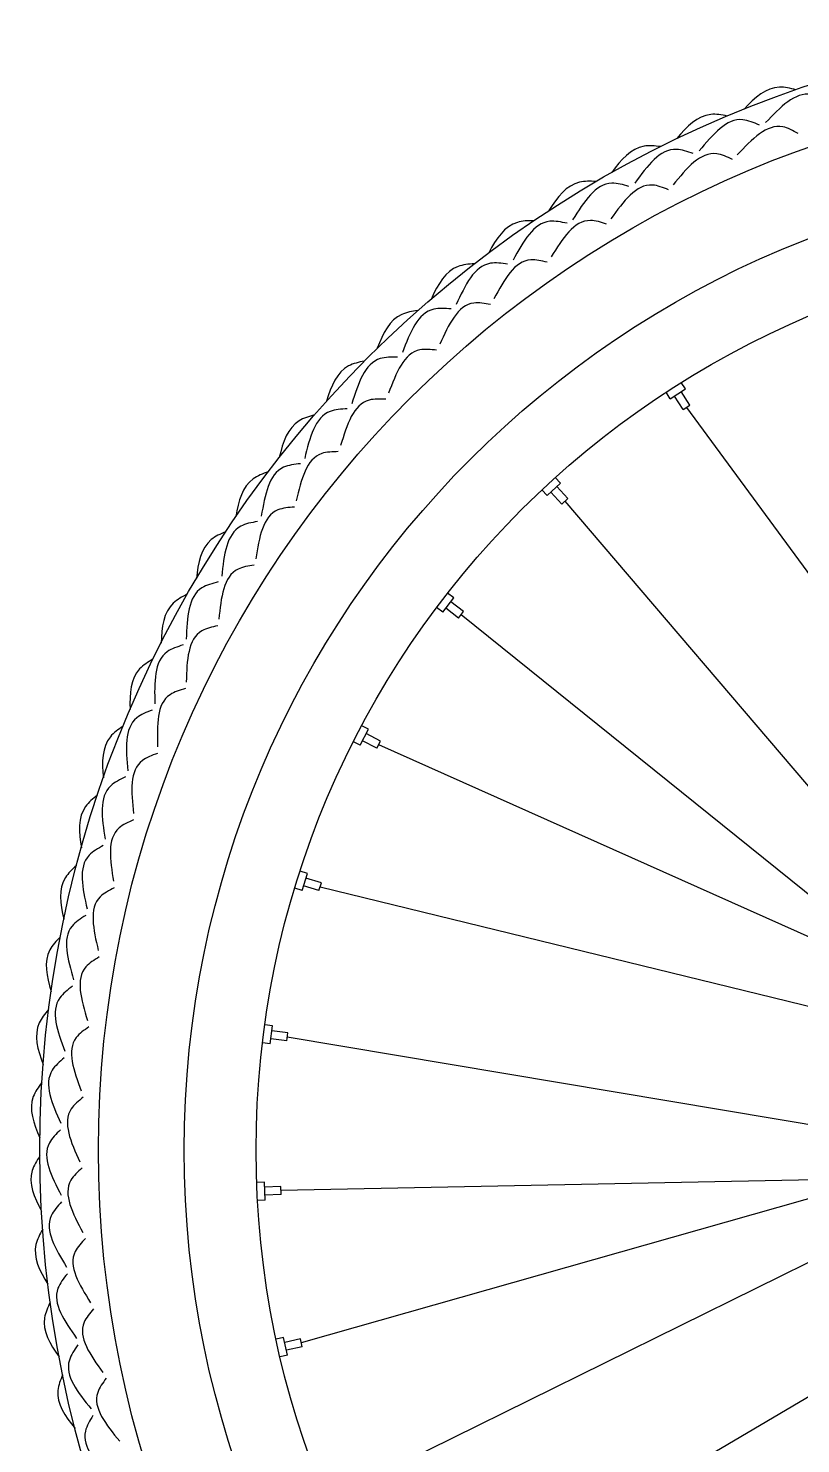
# Model space of a CAD drawing. Header units: millimetres. Extents: x -346 to 346, y -346 to 346.
# Drawn here: x -346.1 to -110.4, y -89.7 to 342.6 of the extents above; entities that cross this region are included whole.
import ezdxf

# ---------------------------------------------------------------- set-up
doc = ezdxf.new("R2010")
doc.units = ezdxf.units.MM
doc.layers.add('ceco.net 415 bike rim', color=7, linetype='Continuous')
doc.layers.add('ceco.net 415 bike tyres', color=8, linetype='Continuous')

msp = doc.modelspace()

# ---------------------------------------------------------------- linework, layer by layer
at = {"layer": 'ceco.net 415 bike rim'}
for p, q in [((-145.58, 232.44), (-146.84, 234.42)), ((-150.21, 229.48), (-151.48, 231.45)), ((-150.21, 229.48), (-145.58, 232.44)), ((-146.28, 226.14), (-148.94, 230.29)), ((-144.2, 227.48), (-146.85, 231.63)), ((-146.28, 226.14), (-144.2, 227.48)), ((-145.24, 226.81), (-22.47, 59.46)), ((-187.78, 199.91), (-183.73, 203.63)), ((-183.73, 203.63), (-185.32, 205.36)), ((-187.78, 199.91), (-189.37, 201.63)), ((-183.33, 197.3), (-186.67, 200.93)), ((-181.51, 198.98), (-184.84, 202.61)), ((-183.33, 197.3), (-181.51, 198.98)), ((-182.42, 198.14), (-49.03, 41.84)), ((-219.64, 164.26), (-216.3, 168.64)), ((-216.3, 168.64), (-218.16, 170.06)), ((-219.64, 164.26), (-221.5, 165.68)), ((-214.8, 162.47), (-218.72, 165.46)), ((-213.3, 164.44), (-217.22, 167.43)), ((-214.8, 162.47), (-213.3, 164.44)), ((-53.73, 34.32), (-214.05, 163.46)), ((-244.83, 123.63), (-242.3, 128.51)), ((-242.3, 128.51), (-244.38, 129.59)), ((-238.62, 124.9), (-242.99, 127.17)), ((-244.83, 123.63), (-246.91, 124.7)), ((-239.75, 122.7), (-244.13, 124.97)), ((-239.75, 122.7), (-238.62, 124.9)), ((-53.81, 40.81), (-239.18, 123.8)), ((-260.93, 84.49), (-263.17, 85.19)), ((-262.58, 79.23), (-260.93, 84.49)), ((-256.68, 81.57), (-261.38, 83.04)), ((-262.58, 79.23), (-264.81, 79.93)), ((-257.42, 79.21), (-262.12, 80.68)), ((-257.42, 79.21), (-256.68, 81.57)), ((-257.05, 80.39), (-59.42, 32.08)), ((-271.64, 37.89), (-273.96, 38.19)), ((-272.34, 32.43), (-271.64, 37.89)), ((-266.94, 35.76), (-271.83, 36.39)), ((-267.26, 33.3), (-266.94, 35.76)), ((-272.34, 32.43), (-274.67, 32.73)), ((-267.26, 33.3), (-272.15, 33.94)), ((-267.1, 34.53), (-65.41, 0.7)), ((-63.52, -2.21), (-262.81, -58.91)), ((-67.01, -8.32), (-269.04, -12.38)), ((-274.09, -9.85), (-276.43, -9.96)), ((-273.84, -15.35), (-274.09, -9.85)), ((-269.1, -11.14), (-274.02, -11.37)), ((-268.98, -13.61), (-269.1, -11.14)), ((-248.58, -103.65), (-62.49, -11.82)), ((-273.84, -15.35), (-276.18, -15.46)), ((-268.98, -13.61), (-273.91, -13.84)), ((-226.81, -145.24), (-49.17, -40.7)), ((-268.22, -57.3), (-270.51, -57.81)), ((-267.01, -62.67), (-268.22, -57.3)), ((-263.08, -57.7), (-267.89, -58.78)), ((-262.53, -60.11), (-267.34, -61.19)), ((-262.53, -60.11), (-263.08, -57.7)), ((-267.01, -62.67), (-269.3, -63.18))]:
    msp.add_line(p, q, dxfattribs=at)
for radius in [342.61, 324.72, 298.54, 276.61]:
    msp.add_circle((0, 0), radius, dxfattribs=at)
at = {"layer": 'ceco.net 415 bike tyres'}
for points, knots in [([(-111.85, 323.83), (-113.56, 324.3), (-119.56, 325.65), (-124.35, 321.5), (-127.67, 317.93)], [1.290026, 1.290026, 1.290026, 1.290026, 6.384144, 19.446481, 19.446481, 19.446481, 19.446481]), ([(-102.26, 320.43), (-103.91, 321.27), (-110.69, 324.73), (-116.62, 318.5), (-121.1, 313.79)], [0, 0, 0, 0, 5.278026, 21.651368, 21.651368, 21.651368, 21.651368]), ([(-132.79, 315.82), (-134.52, 316.18), (-140.61, 317.14), (-145.11, 312.68), (-148.19, 308.9)], [1.290026, 1.290026, 1.290026, 1.290026, 6.384144, 19.446481, 19.446481, 19.446481, 19.446481]), ([(-123, 313.06), (-124.7, 313.79), (-131.69, 316.79), (-137.2, 310.19), (-141.37, 305.2)], [0, 0, 0, 0, 5.278026, 21.651368, 21.651368, 21.651368, 21.651368]), ([(-111.17, 310.48), (-112.74, 311.34), (-119.35, 314.98), (-125.25, 308.7), (-129.76, 303.91)], [0, 0, 0, 0, 5.072032, 21.445374, 21.445374, 21.445374, 21.445374]), ([(-153.16, 306.46), (-154.91, 306.7), (-161.05, 307.26), (-165.25, 302.51), (-168.08, 298.54)], [1.290026, 1.290026, 1.290026, 1.290026, 6.384144, 19.446481, 19.446481, 19.446481, 19.446481]), ([(-143.21, 304.34), (-144.96, 304.96), (-152.12, 307.5), (-157.19, 300.55), (-161.02, 295.3)], [0, 0, 0, 0, 5.278026, 21.651368, 21.651368, 21.651368, 21.651368]), ([(-131.24, 302.55), (-132.86, 303.3), (-139.69, 306.5), (-145.18, 299.85), (-149.36, 294.78)], [0, 0, 0, 0, 5.072032, 21.445374, 21.445374, 21.445374, 21.445374]), ([(-172.88, 295.79), (-174.64, 295.92), (-180.8, 296.07), (-184.68, 291.06), (-187.24, 286.91)], [1.290026, 1.290026, 1.290026, 1.290026, 6.384144, 19.446481, 19.446481, 19.446481, 19.446481]), ([(-162.81, 294.32), (-164.59, 294.83), (-171.91, 296.89), (-176.51, 289.63), (-179.99, 284.13)], [0, 0, 0, 0, 5.278026, 21.651368, 21.651368, 21.651368, 21.651368]), ([(-150.75, 293.31), (-152.41, 293.96), (-159.44, 296.71), (-164.48, 289.71), (-168.32, 284.38)], [0, 0, 0, 0, 5.072032, 21.445374, 21.445374, 21.445374, 21.445374]), ([(-191.85, 283.85), (-193.62, 283.86), (-199.78, 283.61), (-203.33, 278.36), (-205.61, 274.05)], [1.290026, 1.290026, 1.290026, 1.290026, 6.384144, 19.446481, 19.446481, 19.446481, 19.446481]), ([(-181.71, 283.05), (-183.52, 283.43), (-190.96, 285.01), (-195.08, 277.46), (-198.19, 271.75)], [0, 0, 0, 0, 5.278026, 21.651368, 21.651368, 21.651368, 21.651368]), ([(-169.61, 282.83), (-171.31, 283.36), (-178.5, 285.64), (-183.07, 278.34), (-186.56, 272.76)], [0, 0, 0, 0, 5.072032, 21.445374, 21.445374, 21.445374, 21.445374]), ([(-210.01, 270.69), (-211.77, 270.59), (-217.9, 269.94), (-221.1, 264.46), (-223.09, 260.02)], [1.290026, 1.290026, 1.290026, 1.290026, 6.384144, 19.446481, 19.446481, 19.446481, 19.446481]), ([(-199.83, 270.55), (-201.67, 270.82), (-209.19, 271.91), (-212.81, 264.11), (-215.54, 258.21)], [0, 0, 0, 0, 5.278026, 21.651368, 21.651368, 21.651368, 21.651368]), ([(-187.75, 271.13), (-189.48, 271.55), (-196.8, 273.36), (-200.88, 265.77), (-204, 259.97)], [0, 0, 0, 0, 5.072032, 21.445374, 21.445374, 21.445374, 21.445374]), ([(-227.26, 256.38), (-229.02, 256.16), (-235.09, 255.11), (-237.92, 249.44), (-239.62, 244.87)], [1.290026, 1.290026, 1.290026, 1.290026, 6.384144, 19.446481, 19.446481, 19.446481, 19.446481]), ([(-217.1, 256.91), (-218.95, 257.05), (-226.53, 257.65), (-229.62, 249.63), (-231.97, 243.56)], [0, 0, 0, 0, 5.278026, 21.651368, 21.651368, 21.651368, 21.651368]), ([(-205.08, 258.27), (-206.83, 258.58), (-214.26, 259.9), (-217.84, 252.06), (-220.57, 246.08)], [0, 0, 0, 0, 5.072032, 21.445374, 21.445374, 21.445374, 21.445374]), ([(-233.44, 242.16), (-235.29, 242.18), (-242.89, 242.28), (-245.46, 234.07), (-247.4, 227.87)], [0, 0, 0, 0, 5.278026, 21.651368, 21.651368, 21.651368, 21.651368]), ([(-221.53, 244.3), (-223.3, 244.5), (-230.8, 245.33), (-233.85, 237.27), (-236.19, 231.12)], [0, 0, 0, 0, 5.072032, 21.445374, 21.445374, 21.445374, 21.445374]), ([(-243.54, 240.97), (-245.28, 240.63), (-251.27, 239.19), (-253.72, 233.34), (-255.12, 228.67)], [1.290026, 1.290026, 1.290026, 1.290026, 6.384144, 19.446481, 19.446481, 19.446481, 19.446481]), ([(-237.03, 229.29), (-238.81, 229.37), (-246.35, 229.71), (-248.87, 221.47), (-250.8, 215.18)], [0, 0, 0, 0, 5.072032, 21.445374, 21.445374, 21.445374, 21.445374]), ([(-248.77, 226.37), (-250.63, 226.27), (-258.22, 225.88), (-260.24, 217.52), (-261.77, 211.2)], [0, 0, 0, 0, 5.278026, 21.651368, 21.651368, 21.651368, 21.651368]), ([(-258.78, 224.52), (-260.49, 224.07), (-266.37, 222.24), (-268.44, 216.25), (-269.53, 211.5)], [1.290026, 1.290026, 1.290026, 1.290026, 6.384144, 19.446481, 19.446481, 19.446481, 19.446481]), ([(-251.52, 213.3), (-253.3, 213.26), (-260.85, 213.11), (-262.82, 204.72), (-264.34, 198.32)], [0, 0, 0, 0, 5.072032, 21.445374, 21.445374, 21.445374, 21.445374]), ([(-263.05, 209.62), (-264.89, 209.4), (-272.44, 208.51), (-273.91, 200.03), (-275.02, 193.62)], [0, 0, 0, 0, 5.278026, 21.651368, 21.651368, 21.651368, 21.651368]), ([(-272.91, 207.12), (-274.59, 206.56), (-280.34, 204.35), (-282.01, 198.23), (-282.79, 193.42)], [1.290026, 1.290026, 1.290026, 1.290026, 6.384144, 19.446481, 19.446481, 19.446481, 19.446481]), ([(-264.93, 196.39), (-266.71, 196.24), (-274.23, 195.59), (-275.65, 187.09), (-276.74, 180.6)], [0, 0, 0, 0, 5.072032, 21.445374, 21.445374, 21.445374, 21.445374]), ([(-276.19, 191.96), (-278.02, 191.63), (-285.49, 190.24), (-286.41, 181.69), (-287.1, 175.22)], [0, 0, 0, 0, 5.278026, 21.651368, 21.651368, 21.651368, 21.651368]), ([(-285.87, 188.82), (-287.51, 188.16), (-293.1, 185.57), (-294.37, 179.36), (-294.83, 174.51)], [1.290026, 1.290026, 1.290026, 1.290026, 6.384144, 19.446481, 19.446481, 19.446481, 19.446481]), ([(-277.21, 178.64), (-278.97, 178.37), (-286.43, 177.23), (-287.3, 168.66), (-287.96, 162.12)], [0, 0, 0, 0, 5.072032, 21.445374, 21.445374, 21.445374, 21.445374]), ([(-288.16, 173.49), (-289.95, 173.03), (-297.32, 171.16), (-297.68, 162.57), (-297.94, 156.07)], [0, 0, 0, 0, 5.278026, 21.651368, 21.651368, 21.651368, 21.651368]), ([(-297.61, 169.72), (-299.2, 168.95), (-304.61, 166.01), (-305.47, 159.72), (-305.61, 154.85)], [1.290026, 1.290026, 1.290026, 1.290026, 6.384144, 19.446481, 19.446481, 19.446481, 19.446481]), ([(-288.3, 160.13), (-290.04, 159.75), (-297.41, 158.12), (-297.71, 149.51), (-297.95, 142.94)], [0, 0, 0, 0, 5.072032, 21.445374, 21.445374, 21.445374, 21.445374]), ([(-298.89, 154.27), (-300.65, 153.7), (-307.88, 151.35), (-307.67, 142.75), (-307.51, 136.25)], [0, 0, 0, 0, 5.278026, 21.651368, 21.651368, 21.651368, 21.651368]), ([(-308.08, 149.89), (-309.61, 149.02), (-314.82, 145.73), (-315.26, 139.4), (-315.09, 134.53)], [1.290026, 1.290026, 1.290026, 1.290026, 6.384144, 19.446481, 19.446481, 19.446481, 19.446481]), ([(-298.16, 140.93), (-299.87, 140.43), (-307.11, 138.33), (-306.85, 129.72), (-306.66, 123.14)], [0, 0, 0, 0, 5.072032, 21.445374, 21.445374, 21.445374, 21.445374]), ([(-308.34, 134.39), (-310.06, 133.7), (-317.12, 130.89), (-316.35, 122.32), (-315.77, 115.85)], [0, 0, 0, 0, 5.278026, 21.651368, 21.651368, 21.651368, 21.651368]), ([(-317.22, 129.42), (-318.69, 128.45), (-323.67, 124.83), (-323.71, 118.48), (-323.21, 113.64)], [1.290026, 1.290026, 1.290026, 1.290026, 6.384144, 19.446481, 19.446481, 19.446481, 19.446481]), ([(-306.73, 121.13), (-308.41, 120.52), (-315.5, 117.95), (-314.68, 109.37), (-314.05, 102.82)], [0, 0, 0, 0, 5.072032, 21.445374, 21.445374, 21.445374, 21.445374]), ([(-316.47, 113.94), (-318.14, 113.14), (-325, 109.87), (-323.67, 101.37), (-322.67, 94.95)], [0, 0, 0, 0, 5.278026, 21.651368, 21.651368, 21.651368, 21.651368]), ([(-325, 108.4), (-326.41, 107.33), (-331.15, 103.39), (-330.76, 97.06), (-329.95, 92.25)], [1.290026, 1.290026, 1.290026, 1.290026, 6.384144, 19.446481, 19.446481, 19.446481, 19.446481]), ([(-314, 100.81), (-315.63, 100.09), (-322.54, 97.06), (-321.16, 88.56), (-320.11, 82.06)], [0, 0, 0, 0, 5.072032, 21.445374, 21.445374, 21.445374, 21.445374]), ([(-323.24, 93), (-324.86, 92.09), (-331.49, 88.38), (-329.61, 79.98), (-328.19, 73.64)], [0, 0, 0, 0, 5.278026, 21.651368, 21.651368, 21.651368, 21.651368]), ([(-331.4, 86.91), (-332.73, 85.75), (-337.2, 81.51), (-336.4, 75.22), (-335.28, 70.48)], [1.290026, 1.290026, 1.290026, 1.290026, 6.384144, 19.446481, 19.446481, 19.446481, 19.446481]), ([(-319.92, 80.06), (-321.5, 79.23), (-328.2, 75.76), (-326.27, 67.36), (-324.79, 60.95)], [0, 0, 0, 0, 5.072032, 21.445374, 21.445374, 21.445374, 21.445374]), ([(-328.63, 71.66), (-330.19, 70.65), (-336.56, 66.51), (-334.14, 58.26), (-332.3, 52.02)], [0, 0, 0, 0, 5.278026, 21.651368, 21.651368, 21.651368, 21.651368]), ([(-336.37, 65.05), (-337.63, 63.81), (-341.81, 59.28), (-340.6, 53.06), (-339.17, 48.4)], [1.290026, 1.290026, 1.290026, 1.290026, 6.384144, 19.446481, 19.446481, 19.446481, 19.446481]), ([(-324.47, 58.96), (-326, 58.04), (-332.45, 54.13), (-329.97, 45.88), (-328.08, 39.58)], [0, 0, 0, 0, 5.072032, 21.445374, 21.445374, 21.445374, 21.445374]), ([(-332.61, 50.01), (-334.1, 48.9), (-340.19, 44.35), (-337.23, 36.28), (-334.99, 30.17)], [0, 0, 0, 0, 5.278026, 21.651368, 21.651368, 21.651368, 21.651368]), ([(-339.91, 42.91), (-341.08, 41.59), (-344.95, 36.8), (-343.34, 30.67), (-341.61, 26.11)], [1.290026, 1.290026, 1.290026, 1.290026, 6.384144, 19.446481, 19.446481, 19.446481, 19.446481]), ([(-327.63, 37.61), (-329.1, 36.59), (-335.28, 32.27), (-332.27, 24.2), (-329.97, 18.04)], [0, 0, 0, 0, 5.072032, 21.445374, 21.445374, 21.445374, 21.445374]), ([(-335.17, 28.15), (-336.58, 26.94), (-342.36, 22.01), (-338.88, 14.14), (-336.25, 8.2)], [0, 0, 0, 0, 5.278026, 21.651368, 21.651368, 21.651368, 21.651368]), ([(-341.99, 20.59), (-343.07, 19.19), (-346.62, 14.16), (-344.61, 8.14), (-342.59, 3.71)], [1.290026, 1.290026, 1.290026, 1.290026, 6.384144, 19.446481, 19.446481, 19.446481, 19.446481]), ([(-329.39, 16.1), (-330.78, 14.99), (-336.67, 10.27), (-333.14, 2.42), (-330.44, -3.58)], [0, 0, 0, 0, 5.072032, 21.445374, 21.445374, 21.445374, 21.445374]), ([(-336.3, 6.17), (-337.62, 4.87), (-343.07, -0.43), (-339.08, -8.05), (-336.06, -13.81)], [0, 0, 0, 0, 5.278026, 21.651368, 21.651368, 21.651368, 21.651368]), ([(-342.6, -1.82), (-343.59, -3.29), (-346.8, -8.54), (-344.41, -14.41), (-342.09, -18.7)], [1.290026, 1.290026, 1.290026, 1.290026, 6.384144, 19.446481, 19.446481, 19.446481, 19.446481]), ([(-329.74, -5.47), (-331.06, -6.68), (-336.62, -11.77), (-332.58, -19.38), (-329.5, -25.19)], [0, 0, 0, 0, 5.072032, 21.445374, 21.445374, 21.445374, 21.445374]), ([(-335.98, -15.84), (-337.22, -17.22), (-342.31, -22.87), (-337.83, -30.21), (-334.44, -35.76)], [0, 0, 0, 0, 5.278026, 21.651368, 21.651368, 21.651368, 21.651368]), ([(-341.75, -24.23), (-342.64, -25.75), (-345.5, -31.2), (-342.73, -36.91), (-340.14, -41.03)], [1.290026, 1.290026, 1.290026, 1.290026, 6.384144, 19.446481, 19.446481, 19.446481, 19.446481]), ([(-328.68, -27.03), (-329.91, -28.32), (-335.13, -33.76), (-330.6, -41.09), (-327.14, -46.68)], [0, 0, 0, 0, 5.072032, 21.445374, 21.445374, 21.445374, 21.445374]), ([(-334.22, -37.78), (-335.37, -39.24), (-340.08, -45.21), (-335.13, -52.24), (-331.38, -57.56)], [0, 0, 0, 0, 5.278026, 21.651368, 21.651368, 21.651368, 21.651368]), ([(-339.43, -46.53), (-340.22, -48.11), (-342.72, -53.73), (-339.58, -59.24), (-336.73, -63.19)], [1.290026, 1.290026, 1.290026, 1.290026, 6.384144, 19.446481, 19.446481, 19.446481, 19.446481]), ([(-326.2, -48.47), (-327.35, -49.83), (-332.21, -55.6), (-327.21, -62.62), (-323.39, -67.98)], [0, 0, 0, 0, 5.072032, 21.445374, 21.445374, 21.445374, 21.445374]), ([(-331.04, -59.56), (-332.09, -61.09), (-336.39, -67.35), (-330.99, -74.05), (-326.91, -79.11)], [0, 0, 0, 0, 5.278026, 21.651368, 21.651368, 21.651368, 21.651368]), ([(-335.66, -68.63), (-336.35, -70.26), (-338.47, -76.03), (-334.98, -81.33), (-331.87, -85.08)], [1.290026, 1.290026, 1.290026, 1.290026, 6.384144, 19.446481, 19.446481, 19.446481, 19.446481]), ([(-322.34, -69.7), (-323.39, -71.14), (-327.86, -77.21), (-322.41, -83.89), (-318.25, -88.98)], [0, 0, 0, 0, 5.072032, 21.445374, 21.445374, 21.445374, 21.445374]), ([(-326.43, -81.08), (-327.38, -82.68), (-331.27, -89.21), (-325.44, -95.54), (-321.04, -100.32)], [0, 0, 0, 0, 5.278026, 21.651368, 21.651368, 21.651368, 21.651368])]:
    msp.add_open_spline(points, degree=3, knots=knots, dxfattribs=at)

doc.saveas('drawing.dxf')
